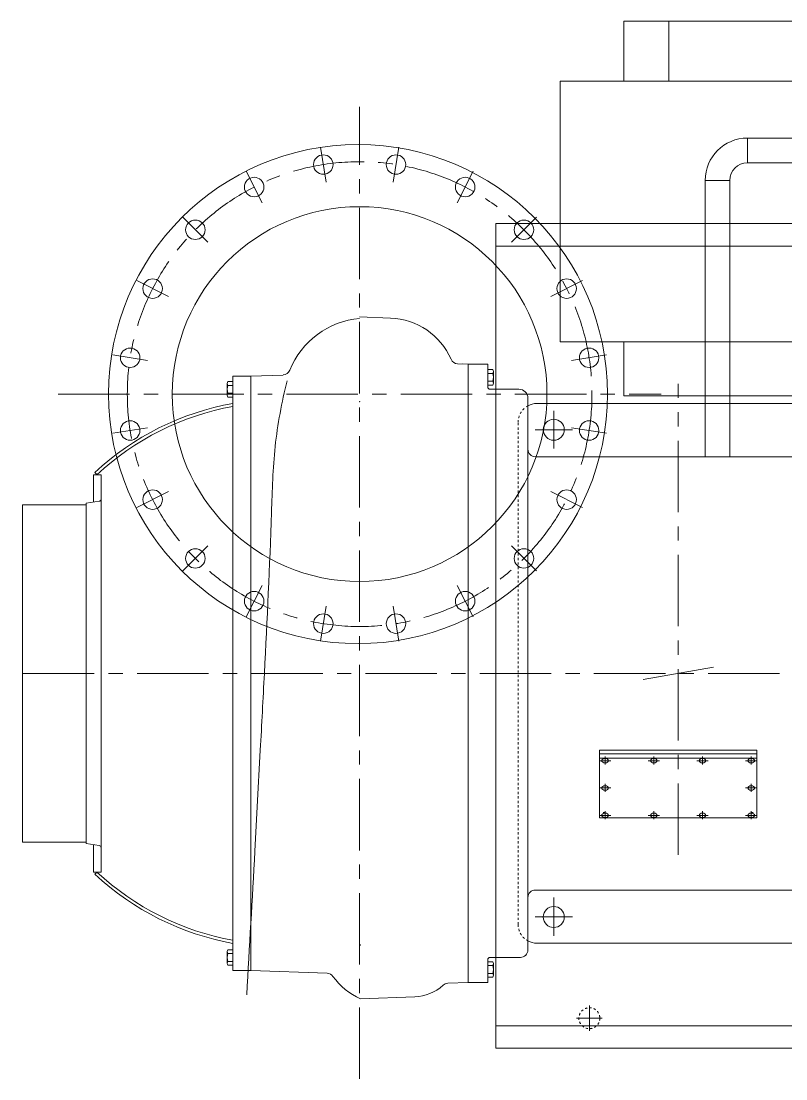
# Model space of a CAD drawing. Header units: inches. Extents: x 0 to 26418, y 0 to 20128.
# Drawn here: x 20022 to 21042, y 7110 to 8521 of the extents above; entities that cross this region are included whole.
import ezdxf

# ---------------------------------------------------------------- set-up
doc = ezdxf.new("R2010")
doc.units = ezdxf.units.IN
doc.header["$MEASUREMENT"] = 0
doc.linetypes.add('CENTER', pattern=[50.8, 31.75, -6.35, 6.35, -6.35])
doc.linetypes.add('EB_DASH', pattern=[6, 3, -3])
for name, color, linetype, lineweight in [('CAXA1', 5, 'CENTER', 5), ('CAXAEB0', 7, 'Continuous', 5), ('CAXA细实线层', 7, 'Continuous', 5), ('CAXA虚线层', 96, 'EB_DASH', 5)]:
    doc.layers.add(name, color=color, linetype=linetype, lineweight=lineweight)

msp = doc.modelspace()

# ---------------------------------------------------------------- linework, layer by layer
at = {"color": 7, "lineweight": 5}
for p, q in [((20826.22, 8520.88), (21586.22, 8520.88)), ((20826.22, 8520.88), (20826.22, 8440.88)), ((20826.22, 8520.88), (20826.22, 8440.88)), ((20826.22, 8520.88), (20886.22, 8520.88)), ((20886.22, 8520.88), (20886.22, 8440.88)), ((20741.22, 8440.88), (20741.22, 8093.28)), ((20741.22, 8440.88), (21671.22, 8440.88)), ((20990.94, 8364.97), (21390.12, 8364.42)), ((20991.19, 8331.97), (20991.19, 8364.97)), ((20990.94, 8331.97), (21390.12, 8331.42)), ((20934.69, 8308.47), (20967.69, 8308.47)), ((20934.69, 8308.47), (20934.69, 7939.88)), ((20967.69, 8308.47), (20967.69, 7939.88)), ((20655.2, 8029.88), (20655.2, 8250.88)), ((20655.2, 8250.88), (23205.2, 8250.88)), ((20655.2, 8220.88), (23205.2, 8220.88)), ((20741.22, 8093.28), (21671.22, 8093.28)), ((20826.22, 8093.28), (20826.22, 8020.88)), ((20618.69, 8063.38), (20644.69, 8063.38)), ((20618.69, 7238.38), (20618.69, 8063.38)), ((20644.69, 8063.38), (20644.69, 8032.88)), ((20647.69, 8029.88), (20686.19, 8029.88)), ((20698.19, 8017.88), (20698.19, 7546.88)), ((20826.22, 8020.88), (21586.22, 8020.88)), ((20710.19, 8010.88), (21140.19, 8010.88)), ((21126.7, 7939.88), (20708.19, 7939.88)), ((20118.69, 7915.88), (20118.69, 7884.88)), ((20118.69, 7915.88), (20128.69, 7915.88)), ((20123.28, 7915.88), (20120.46, 7918.91)), ((20128.69, 7915.88), (20128.69, 7883.41)), ((20023.69, 7875.88), (20108.69, 7875.88)), ((20023.69, 7425.88), (20023.69, 7875.88)), ((20108.69, 7877.88), (20126.13, 7880.44)), ((20108.69, 7423.88), (20108.69, 7877.88)), ((20118.69, 7879.35), (20118.69, 7884.88)), ((20128.69, 7385.88), (20128.69, 7883.41)), ((20793.69, 7548.37), (21003.69, 7548.37)), ((20793.69, 7458.18), (20793.69, 7548.37)), ((21003.69, 7458.18), (21003.69, 7548.37)), ((20698.19, 7344.39), (20698.19, 7546.88)), ((20793.69, 7543.64), (21003.69, 7543.64)), ((20793.69, 7537.66), (21003.69, 7537.66)), ((20793.69, 7534.4), (20808.69, 7534.4)), ((20793.69, 7534.4), (20808.69, 7534.4)), ((20801.19, 7529.28), (20801.19, 7540.09)), ((20858.69, 7534.4), (20873.69, 7534.4)), ((20858.69, 7534.4), (20873.69, 7534.4)), ((20866.19, 7529.28), (20866.19, 7540.09)), ((20898.69, 7526.42), (20898.69, 7542.38)), ((20923.69, 7534.4), (20938.69, 7534.4)), ((20923.69, 7534.4), (20938.69, 7534.4)), ((20931.19, 7529.28), (20931.19, 7540.09)), ((20988.69, 7534.4), (21003.69, 7534.4)), ((20988.69, 7534.4), (21003.69, 7534.4)), ((20996.19, 7529.28), (20996.19, 7540.09)), ((20793.69, 7497.99), (20808.69, 7497.99)), ((20793.69, 7497.99), (20808.69, 7497.99)), ((20801.19, 7492.87), (20801.19, 7503.67)), ((20988.69, 7497.98), (21003.69, 7497.98)), ((20988.69, 7497.98), (21003.69, 7497.98)), ((20996.19, 7492.86), (20996.19, 7503.66)), ((20798.69, 7465.42), (20801.19, 7465.42)), ((20801.19, 7456.37), (20801.19, 7467.17)), ((20866.19, 7456.37), (20866.19, 7467.17)), ((20931.19, 7456.37), (20931.19, 7467.17)), ((20996.19, 7456.37), (20996.19, 7467.17)), ((20996.19, 7465.42), (20998.69, 7465.42)), ((20793.69, 7461.49), (20808.69, 7461.49)), ((20793.69, 7461.49), (20808.69, 7461.49)), ((20793.69, 7458.18), (21003.69, 7458.18)), ((20858.69, 7461.49), (20873.69, 7461.49)), ((20858.69, 7461.49), (20873.69, 7461.49)), ((20923.69, 7461.49), (20938.69, 7461.49)), ((20923.69, 7461.49), (20938.69, 7461.49)), ((20988.69, 7461.49), (21003.69, 7461.49)), ((20988.69, 7461.49), (21003.69, 7461.49)), ((20023.69, 7425.88), (20048.69, 7425.88)), ((20023.69, 7425.88), (20108.69, 7425.88)), ((20108.69, 7423.88), (20126.13, 7421.31)), ((20118.69, 7385.88), (20118.69, 7422.41)), ((20118.69, 7385.88), (20128.69, 7385.88)), ((20123.28, 7385.88), (20120.46, 7382.85)), ((21126.7, 7361.88), (20708.19, 7361.88)), ((20698.19, 7281.88), (20698.19, 7344.39)), ((20710.19, 7290.88), (21140.19, 7290.88)), ((20644.69, 7238.38), (20644.69, 7268.88)), ((20647.69, 7271.88), (20688.19, 7271.88)), ((20655.2, 7150.88), (20655.2, 7271.88)), ((20618.69, 7238.38), (20644.69, 7238.38)), ((20655.2, 7180.88), (23205.2, 7180.88)), ((20655.2, 7150.88), (23205.2, 7150.88))]:
    msp.add_line(p, q, dxfattribs=at)
for centre, radius in [((20471.54, 8023.38), 332.85), ((20425.2, 8329.56), 13), ((20522.19, 8329.56), 13), ((20332.95, 8299.59), 13), ((20614.43, 8299.59), 13), ((20473.67, 8023.38), 250), ((20254.49, 8242.58), 13), ((20692.89, 8242.58), 13), ((20197.48, 8164.12), 13), ((20749.9, 8164.12), 13), ((20167.51, 8071.87), 13), ((20779.87, 8071.87), 13), ((20167.51, 7974.88), 13), ((20732.69, 7975.88), 14), ((20779.87, 7974.88), 13), ((20197.48, 7882.64), 13), ((20749.9, 7882.64), 13), ((20254.49, 7804.18), 13), ((20692.89, 7804.18), 13), ((20332.95, 7747.17), 13), ((20614.43, 7747.17), 13), ((20425.2, 7717.2), 13), ((20522.19, 7717.2), 13), ((20732.69, 7325.88), 14)]:
    msp.add_circle(centre, radius, dxfattribs=at)
for centre, radius, start, end in [((20991.19, 8308.47), 56.5, 90, 180), ((20991.19, 8308.47), 23.5, 90, 180), ((20647.69, 8032.88), 3, 180, 270), ((20686.19, 8017.88), 12, 0, 90), ((20369.69, 7650.88), 366, 100.2299, 132.9187), ((20369.69, 7650.88), 362, 100.34418, 132.94196), ((20710.19, 7985.88), 25, 90, 118.69156), ((20708.19, 7949.88), 10, 180, 270), ((20125.69, 7883.41), 3, 278.36933, 360), ((20125.69, 7418.35), 3, 0, 81.63067), ((20369.69, 7650.88), 366, 227.0813, 259.7701), ((20369.69, 7650.88), 362, 227.05804, 259.65582), ((20708.19, 7351.88), 10, 90, 180), ((20688.19, 7281.88), 10, 270, 360), ((20710.19, 7315.88), 25, 241.30844, 270), ((20647.69, 7268.88), 3, 90, 180)]:
    msp.add_arc(centre, radius, start, end, dxfattribs=at)
for centre in [(20801.19, 7534.4), (20866.19, 7534.4), (20931.19, 7534.4), (20996.19, 7534.4), (20801.19, 7497.99), (20996.19, 7497.98), (20801.19, 7461.49), (20866.19, 7461.49), (20931.19, 7461.49), (20996.19, 7461.49)]:
    msp.add_ellipse(centre, major_axis=(-4.5, 0), ratio=0.6622222, dxfattribs=at)
msp.add_open_spline([(20322.98, 7221.87), (20326.71, 7285.86), (20332.92, 7394.73), (20340.54, 7537.74), (20348.71, 7688.21), (20355.03, 7823.17), (20358.69, 7953.97), (20369.71, 8012.32), (20376.82, 8041.15)], degree=3, knots=[0, 0, 0, 0, 192.3097411, 327.1888313, 429.7091795, 644.421808, 732.7811491, 821.7775997, 821.7775997, 821.7775997, 821.7775997], dxfattribs=at)
at = {"layer": 'CAXA1', "linetype": 'CENTER', "lineweight": 5, "ltscale": 3}
for p, q in [((20473.69, 7109.99), (20473.69, 8406.48)), ((20428.89, 8306.25), (20421.5, 8352.87)), ((20518.49, 8306.25), (20525.88, 8352.87)), ((20343.67, 8278.56), (20322.24, 8320.62)), ((20603.71, 8278.56), (20625.14, 8320.62)), ((20271.17, 8225.9), (20237.8, 8259.27)), ((20676.21, 8225.9), (20709.58, 8259.27)), ((20218.5, 8153.4), (20176.45, 8174.83)), ((20728.88, 8153.4), (20770.93, 8174.83)), ((20190.82, 8068.18), (20144.2, 8075.56)), ((20756.57, 8068.18), (20803.18, 8075.56)), ((20898.69, 7408.81), (20898.69, 8037.18)), ((20071.32, 8023.38), (20876.06, 8023.38)), ((20732.69, 7950.88), (20732.69, 8000.88)), ((20190.82, 7978.58), (20144.2, 7971.19)), ((20757.69, 7975.88), (20707.69, 7975.88)), ((20756.57, 7978.58), (20803.18, 7971.19)), ((20218.5, 7893.35), (20176.45, 7871.93)), ((20728.88, 7893.35), (20770.93, 7871.93)), ((20271.17, 7820.86), (20237.8, 7787.49)), ((20676.21, 7820.86), (20709.58, 7787.49)), ((20343.67, 7768.19), (20322.24, 7726.14)), ((20603.71, 7768.19), (20625.14, 7726.14)), ((20428.89, 7740.5), (20421.5, 7693.89)), ((20518.49, 7740.5), (20525.88, 7693.89)), ((21491.23, 7650.88), (18343.9, 7650.88)), ((20851.95, 7642.64), (20950.96, 7660.09)), ((20732.69, 7300.88), (20732.69, 7351.88)), ((20757.69, 7325.88), (20707.69, 7325.88)), ((20780.19, 7173.88), (20780.19, 7207.88)), ((20797.19, 7190.88), (20763.19, 7190.88))]:
    msp.add_line(p, q, dxfattribs=at)
msp.add_circle((20473.69, 8023.38), 310, dxfattribs=at)
at = {"layer": 'CAXAEB0', "color": 7, "lineweight": 5}
for p, q in [((20644.69, 8035.49), (20644.69, 8056.27)), ((20651.42, 8056.27), (20644.69, 8056.27)), ((20644.69, 8039.88), (20644.69, 8051.88)), ((20651.42, 8051.08), (20644.69, 8051.08)), ((20652.19, 8038.09), (20652.19, 8053.68)), ((20297.06, 8022.08), (20297.06, 8037.67)), ((20297.82, 8040.27), (20304.56, 8040.27)), ((20297.82, 8035.07), (20304.56, 8035.07)), ((20304.56, 8019.49), (20304.56, 8040.27)), ((20304.56, 8023.88), (20304.56, 8035.88)), ((20651.42, 8040.69), (20644.69, 8040.69)), ((20651.42, 8035.49), (20644.69, 8035.49)), ((20297.82, 8024.68), (20304.56, 8024.68)), ((20297.82, 8019.49), (20304.56, 8019.49)), ((20297.82, 7282.27), (20304.56, 7282.27)), ((20304.56, 7282.27), (20304.56, 7261.49)), ((20297.06, 7279.67), (20297.06, 7264.08)), ((20297.82, 7277.07), (20304.56, 7277.07)), ((20297.82, 7266.68), (20304.56, 7266.68)), ((20304.56, 7277.88), (20304.56, 7265.88)), ((20644.69, 7266.27), (20644.69, 7245.49)), ((20651.42, 7266.27), (20644.69, 7266.27)), ((20297.82, 7261.49), (20304.56, 7261.49)), ((20644.69, 7261.88), (20644.69, 7249.88)), ((20651.42, 7261.08), (20644.69, 7261.08)), ((20652.19, 7263.68), (20652.19, 7248.09)), ((20651.42, 7250.69), (20644.69, 7250.69)), ((20651.42, 7245.49), (20644.69, 7245.49))]:
    msp.add_line(p, q, dxfattribs=at)
for centre, radius, start, end in [((20647.4, 8053.68), 4.79, 327.13277, 32.86723), ((20634.19, 8045.88), 18, 343.22135, 16.77865), ((20301.84, 8037.67), 4.79, 147.13277, 212.86723), ((20315.06, 8029.88), 18, 163.22135, 196.77865), ((20647.4, 8038.09), 4.79, 327.13277, 32.86723), ((20301.84, 8022.08), 4.79, 147.13277, 212.86723), ((20301.84, 7279.67), 4.79, 147.13277, 212.86723), ((20315.06, 7271.88), 18, 163.22135, 196.77865), ((20301.84, 7264.08), 4.79, 147.13277, 212.86723), ((20647.4, 7263.68), 4.79, 327.13277, 32.86723), ((20634.19, 7255.88), 18, 343.22135, 16.77865), ((20647.4, 7248.09), 4.79, 327.13277, 32.86723)]:
    msp.add_arc(centre, radius, start, end, dxfattribs=at)
at = {"layer": 'CAXAEB0', "color": 7, "linetype": 'Continuous', "lineweight": 5}
for p in [(20473.69, 8013.38), (20473.69, 8013.38), (20473.69, 7288.38), (20474.69, 7288.38)]:
    msp.add_point(p, dxfattribs=at)
at = {"layer": 'CAXA细实线层', "color": 7, "linetype": 'Continuous', "lineweight": 5}
for p, q in [((20514.89, 8124.82), (20473.49, 8126.27)), ((20618.69, 8063.38), (20604.42, 8063.87)), ((20618.69, 8063.38), (20604.42, 8063.87)), ((20618.69, 8063.38), (20611.36, 8063.63)), ((20304.69, 8047.38), (20328.69, 8047.38)), ((20304.69, 7254.32), (20304.69, 8047.38)), ((20328.69, 8047.38), (20371.48, 8048.87)), ((20328.69, 8013.38), (20328.69, 8047.38)), ((20328.69, 8047.38), (20328.69, 8013.38)), ((20328.69, 8047.38), (20328.69, 8013.38)), ((20328.69, 8047.38), (20328.69, 8013.38)), ((20328.69, 7254.38), (20328.69, 8047.38)), ((20304.69, 7254.32), (20304.69, 7301.22)), ((20304.69, 7254.38), (20328.69, 7254.38)), ((20328.69, 7254.38), (20430.3, 7250.83)), ((20618.69, 7238.38), (20591.38, 7237.43)), ((20547.25, 7219.42), (20474.67, 7216.88))]:
    msp.add_line(p, q, dxfattribs=at)
at = {"layer": 'CAXA细实线层', "color": 7, "lineweight": 5}
msp.add_line((20655.2, 7271.88), (20655.2, 8029.88), dxfattribs=at)
at = {"layer": 'CAXA细实线层', "color": 7, "linetype": 'Continuous', "lineweight": 5}
for centre, radius, start, end in [((20483.79, 8013.38), 111.5, 95.19715, 158.01197), ((20511.69, 8033.38), 91.5, 23.51191, 88), ((20604.77, 8073.87), 10, 203.51191, 268), ((20371.13, 8058.87), 10, 272, 338.01197), ((20429.95, 7240.84), 10, 35.66041, 88), ((20511.2, 7299.13), 90, 215.6604, 246.05037), ((20545.19, 7278.38), 59, 272, 312.40692), ((20591.72, 7227.43), 10, 92.00001, 132.40689)]:
    msp.add_arc(centre, radius, start, end, dxfattribs=at)
at = {"layer": 'CAXA虚线层', "color": 7, "linetype": 'EB_DASH', "lineweight": 5}
msp.add_line((20685.19, 7315.88), (20685.19, 7985.88), dxfattribs=at)
msp.add_circle((20780.19, 7190.88), 14, dxfattribs=at)
for centre, start, end in [((20710.19, 7985.88), 118.69156, 180), ((20710.19, 7315.88), 180, 241.30844)]:
    msp.add_arc(centre, 25, start, end, dxfattribs=at)

doc.saveas('drawing.dxf')
